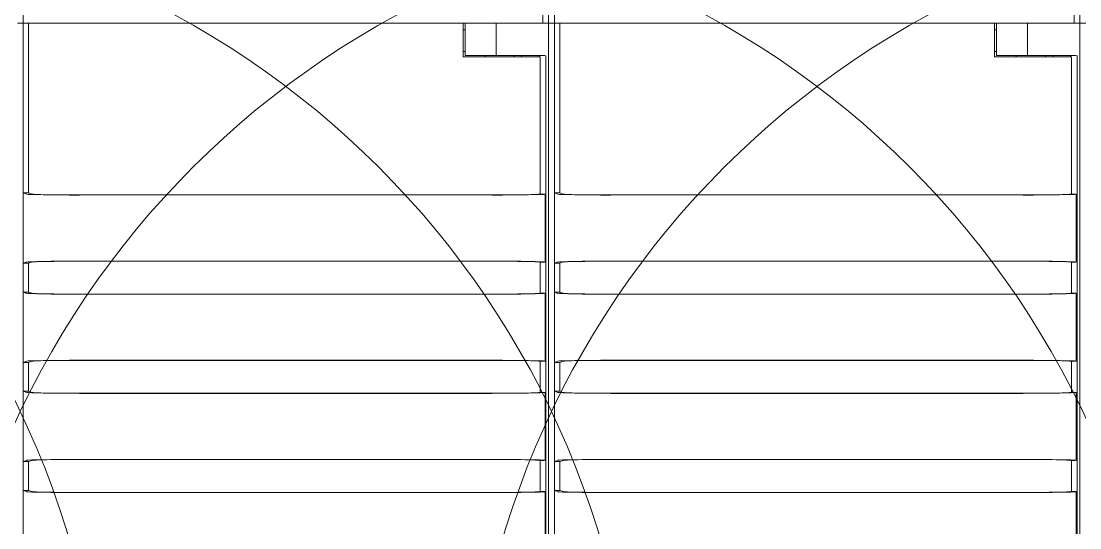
# Model space of a CAD drawing. Header units: millimetres. Extents: x -6000 to 26000, y -6000 to 26000.
# Drawn here: x 131.05 to 142.17, y -4540.27 to -4534.94 of the extents above; entities that cross this region are included whole.
import ezdxf

# ---------------------------------------------------------------- set-up
doc = ezdxf.new("R2010")
doc.units = ezdxf.units.MM
doc.header["$MEASUREMENT"] = 0
doc.layers.add('Чертеж и Рисунок_Ном._пера__7', color=7, linetype='Continuous', lineweight=15)

msp = doc.modelspace()

# ---------------------------------------------------------------- linework, layer by layer
at = {"layer": 'Чертеж и Рисунок_Ном._пера__7', "color": 7, "linetype": 'Continuous', "lineweight": 15}
for p, q in [((131.067, -4534.96), (131.067, -4528.364)), ((131.067, -4534.96), (131.067, -4528.365)), ((136.529, -4534.96), (136.529, -4528.364)), ((136.589, -4528.364), (136.589, -4534.96)), ((136.589, -4528.364), (136.589, -4534.96)), ((136.65, -4534.96), (136.65, -4528.364)), ((136.65, -4534.96), (136.65, -4528.365)), ((142.112, -4534.96), (142.112, -4528.364)), ((142.172, -4528.364), (142.172, -4534.96)), ((142.172, -4528.364), (142.172, -4534.96)), ((131.007, -4534.96), (136.529, -4534.96)), ((131.067, -4534.96), (131.102, -4534.96)), ((131.067, -4536.747), (131.067, -4534.96)), ((131.658, -4534.96), (131.102, -4534.96)), ((131.123, -4534.96), (131.123, -4536.747)), ((135.878, -4534.96), (131.658, -4534.96)), ((131.658, -4534.96), (131.661, -4534.96)), ((131.661, -4534.96), (135.692, -4534.96)), ((135.692, -4534.96), (135.692, -4535.315)), ((135.713, -4535.301), (135.713, -4534.96)), ((135.878, -4534.96), (136.039, -4534.96)), ((136.039, -4534.96), (136.551, -4534.96)), ((136.039, -4535.301), (136.039, -4534.96)), ((136.551, -4534.96), (136.589, -4534.96)), ((136.589, -4534.96), (136.554, -4534.96)), ((136.589, -4534.96), (142.112, -4534.96)), ((136.589, -4534.96), (136.589, -4551.391)), ((136.65, -4534.96), (136.685, -4534.96)), ((136.65, -4536.747), (136.65, -4534.96)), ((137.24, -4534.96), (136.685, -4534.96)), ((136.706, -4534.96), (136.706, -4536.747)), ((141.461, -4534.96), (137.24, -4534.96)), ((137.24, -4534.96), (137.243, -4534.96)), ((137.243, -4534.96), (141.275, -4534.96)), ((141.275, -4534.96), (141.275, -4535.315)), ((141.296, -4535.301), (141.296, -4534.96)), ((141.461, -4534.96), (141.622, -4534.96)), ((141.622, -4534.96), (142.134, -4534.96)), ((141.622, -4535.301), (141.622, -4534.96)), ((142.134, -4534.96), (142.172, -4534.96)), ((142.172, -4534.96), (142.137, -4534.96)), ((142.172, -4534.96), (142.172, -4551.391)), ((142.172, -4534.96), (147.694, -4534.96)), ((135.692, -4535.03), (135.713, -4535.03)), ((141.275, -4535.03), (141.296, -4535.03)), ((135.692, -4535.259), (135.713, -4535.259)), ((135.692, -4535.315), (135.996, -4535.315)), ((135.713, -4535.301), (136.039, -4535.301)), ((135.922, -4535.301), (135.922, -4535.315)), ((136.496, -4535.315), (135.996, -4535.315)), ((136.039, -4535.301), (136.551, -4535.301)), ((136.228, -4535.301), (136.228, -4535.315)), ((136.304, -4535.315), (136.304, -4535.301)), ((136.492, -4535.315), (136.492, -4535.301)), ((136.496, -4535.315), (136.502, -4535.315)), ((136.502, -4536.757), (136.502, -4535.315)), ((136.551, -4535.301), (136.551, -4535.301)), ((136.56, -4535.301), (136.56, -4551.186)), ((141.275, -4535.259), (141.296, -4535.259)), ((141.275, -4535.315), (141.578, -4535.315)), ((141.296, -4535.301), (141.622, -4535.301)), ((141.504, -4535.301), (141.504, -4535.315)), ((142.079, -4535.315), (141.578, -4535.315)), ((141.622, -4535.301), (142.134, -4535.301)), ((141.81, -4535.301), (141.81, -4535.315)), ((141.887, -4535.315), (141.887, -4535.301)), ((142.075, -4535.315), (142.075, -4535.301)), ((142.079, -4535.315), (142.084, -4535.315)), ((142.084, -4536.757), (142.084, -4535.315)), ((142.134, -4535.301), (142.134, -4535.301)), ((142.143, -4535.301), (142.143, -4551.186)), ((131.105, -4536.759), (131.067, -4536.747)), ((131.067, -4536.747), (131.123, -4536.747)), ((131.067, -4536.747), (131.067, -4537.486)), ((131.161, -4536.759), (131.123, -4536.747)), ((135.996, -4536.767), (131.661, -4536.767)), ((135.996, -4536.768), (131.661, -4536.768)), ((136.502, -4536.757), (136.496, -4536.759)), ((136.552, -4537.473), (136.552, -4536.759)), ((136.688, -4536.759), (136.65, -4536.747)), ((136.65, -4536.747), (136.706, -4536.747)), ((136.65, -4536.747), (136.65, -4537.486)), ((136.743, -4536.759), (136.706, -4536.747)), ((141.578, -4536.767), (137.243, -4536.767)), ((141.578, -4536.768), (137.243, -4536.768)), ((142.084, -4536.757), (142.079, -4536.759)), ((142.134, -4537.473), (142.134, -4536.759)), ((131.067, -4537.486), (131.105, -4537.473)), ((131.067, -4537.486), (131.123, -4537.486)), ((131.067, -4537.79), (131.067, -4537.486)), ((131.161, -4537.473), (131.123, -4537.486)), ((131.123, -4537.486), (131.123, -4537.79)), ((131.661, -4537.464), (135.996, -4537.464)), ((135.996, -4537.465), (131.661, -4537.465)), ((136.502, -4537.475), (136.496, -4537.473)), ((136.502, -4537.801), (136.502, -4537.475)), ((136.65, -4537.486), (136.688, -4537.473)), ((136.65, -4537.486), (136.706, -4537.486)), ((136.65, -4537.79), (136.65, -4537.486)), ((136.743, -4537.473), (136.706, -4537.486)), ((136.706, -4537.486), (136.706, -4537.79)), ((137.243, -4537.464), (141.578, -4537.464)), ((141.578, -4537.465), (137.243, -4537.465)), ((142.084, -4537.475), (142.079, -4537.473)), ((142.084, -4537.801), (142.084, -4537.475)), ((131.105, -4537.803), (131.067, -4537.79)), ((131.067, -4537.79), (131.067, -4538.529)), ((131.067, -4537.79), (131.123, -4537.79)), ((131.161, -4537.802), (131.123, -4537.79)), ((135.996, -4537.811), (131.661, -4537.811)), ((135.996, -4537.812), (131.661, -4537.812)), ((136.502, -4537.801), (136.496, -4537.802)), ((136.552, -4538.516), (136.552, -4537.802)), ((136.688, -4537.803), (136.65, -4537.79)), ((136.65, -4537.79), (136.65, -4538.529)), ((136.65, -4537.79), (136.706, -4537.79)), ((136.743, -4537.802), (136.706, -4537.79)), ((141.578, -4537.811), (137.243, -4537.811)), ((141.578, -4537.812), (137.243, -4537.812)), ((142.084, -4537.801), (142.079, -4537.802)), ((142.134, -4538.516), (142.134, -4537.802)), ((131.067, -4538.529), (131.105, -4538.516)), ((131.067, -4538.529), (131.123, -4538.529)), ((131.067, -4538.833), (131.067, -4538.529)), ((131.161, -4538.516), (131.123, -4538.529)), ((131.123, -4538.529), (131.123, -4538.833)), ((131.661, -4538.507), (135.996, -4538.507)), ((135.996, -4538.508), (131.661, -4538.508)), ((136.502, -4538.518), (136.496, -4538.516)), ((136.502, -4538.844), (136.502, -4538.518)), ((136.65, -4538.529), (136.688, -4538.516)), ((136.65, -4538.529), (136.706, -4538.529)), ((136.65, -4538.833), (136.65, -4538.529)), ((136.743, -4538.516), (136.706, -4538.529)), ((136.706, -4538.529), (136.706, -4538.833)), ((137.243, -4538.507), (141.578, -4538.507)), ((141.578, -4538.508), (137.243, -4538.508)), ((142.084, -4538.518), (142.079, -4538.516)), ((142.084, -4538.844), (142.084, -4538.518)), ((131.067, -4538.833), (131.067, -4539.572)), ((131.067, -4538.833), (131.123, -4538.833)), ((131.105, -4538.846), (131.067, -4538.833)), ((131.161, -4538.846), (131.123, -4538.833)), ((135.996, -4538.854), (131.661, -4538.854)), ((135.996, -4538.855), (131.661, -4538.855)), ((136.502, -4538.844), (136.496, -4538.846)), ((136.552, -4539.56), (136.552, -4538.846)), ((136.65, -4538.833), (136.65, -4539.572)), ((136.65, -4538.833), (136.706, -4538.833)), ((136.688, -4538.846), (136.65, -4538.833)), ((136.743, -4538.846), (136.706, -4538.833)), ((141.578, -4538.854), (137.243, -4538.854)), ((141.578, -4538.855), (137.243, -4538.855)), ((142.084, -4538.844), (142.079, -4538.846)), ((142.134, -4539.56), (142.134, -4538.846)), ((131.661, -4539.55), (135.996, -4539.55)), ((135.996, -4539.551), (131.661, -4539.551)), ((137.243, -4539.55), (141.578, -4539.55)), ((141.578, -4539.551), (137.243, -4539.551)), ((131.067, -4539.572), (131.105, -4539.56)), ((131.067, -4539.572), (131.123, -4539.572)), ((131.067, -4539.876), (131.067, -4539.572)), ((131.161, -4539.56), (131.123, -4539.572)), ((131.123, -4539.572), (131.123, -4539.876)), ((136.502, -4539.562), (136.496, -4539.56)), ((136.502, -4539.887), (136.502, -4539.562)), ((136.65, -4539.572), (136.688, -4539.56)), ((136.65, -4539.572), (136.706, -4539.572)), ((136.65, -4539.876), (136.65, -4539.572)), ((136.743, -4539.56), (136.706, -4539.572)), ((136.706, -4539.572), (136.706, -4539.876)), ((142.084, -4539.562), (142.079, -4539.56)), ((142.084, -4539.887), (142.084, -4539.562)), ((131.067, -4539.876), (131.123, -4539.876)), ((131.067, -4539.876), (131.067, -4548.962)), ((131.105, -4539.889), (131.067, -4539.876)), ((131.161, -4539.889), (131.123, -4539.876)), ((136.502, -4539.887), (136.496, -4539.889)), ((136.552, -4551.228), (136.552, -4539.889)), ((136.65, -4539.876), (136.706, -4539.876)), ((136.65, -4539.876), (136.65, -4548.962)), ((136.688, -4539.889), (136.65, -4539.876)), ((136.743, -4539.889), (136.706, -4539.876)), ((142.084, -4539.887), (142.079, -4539.889)), ((142.134, -4551.228), (142.134, -4539.889)), ((135.996, -4539.897), (131.661, -4539.897)), ((135.996, -4539.898), (131.661, -4539.898)), ((141.578, -4539.897), (137.243, -4539.897)), ((141.578, -4539.898), (137.243, -4539.898))]:
    msp.add_line(p, q, dxfattribs=at)
for centre in [(122.663, -4543.028), (128.246, -4543.028), (133.828, -4543.028), (139.411, -4543.028), (144.994, -4543.028)]:
    msp.add_circle(centre, 9.271, dxfattribs=at)
for centre, major_axis, start_param, end_param in [((131.661, -4536.759), (0.556, 0), 3.193953, 4.712389), ((131.661, -4536.759), (-0.501, 0), 0.05236, 1.570796), ((135.996, -4536.759), (-0.501, 0), 1.570796, 3.089233), ((135.996, -4536.759), (-0.556, 0), 1.570796, 3.091814), ((136.075, -4536.762), (-0.501, 0), 3.452397, 3.692176), ((137.243, -4536.759), (0.556, 0), 3.193953, 4.712389), ((137.243, -4536.759), (-0.501, 0), 0.05236, 1.570796), ((141.578, -4536.759), (-0.501, 0), 1.570796, 3.089233), ((141.578, -4536.759), (-0.556, 0), 1.570796, 3.091814), ((141.657, -4536.762), (-0.501, 0), 3.452397, 3.692176), ((131.661, -4537.474), (0.556, 0), 1.570796, 3.089233), ((131.661, -4537.474), (-0.501, 0), 4.712389, 6.230825), ((135.996, -4537.474), (-0.556, 0), 3.191371, 4.712389), ((135.996, -4537.474), (-0.501, 0), 3.193953, 4.712389), ((136.075, -4537.471), (-0.501, 0), 2.591009, 2.830789), ((137.243, -4537.474), (0.556, 0), 1.570796, 3.089233), ((137.243, -4537.474), (-0.501, 0), 4.712389, 6.230825), ((141.578, -4537.474), (-0.556, 0), 3.191371, 4.712389), ((141.578, -4537.474), (-0.501, 0), 3.193953, 4.712389), ((141.657, -4537.471), (-0.501, 0), 2.591009, 2.830789), ((131.661, -4537.802), (0.556, 0), 3.193953, 4.712389), ((131.661, -4537.802), (-0.501, 0), 0.05236, 1.570796), ((135.996, -4537.802), (-0.556, 0), 1.570796, 3.091814), ((135.996, -4537.802), (-0.501, 0), 1.570796, 3.089233), ((136.075, -4537.805), (-0.501, 0), 3.452397, 3.692176), ((137.243, -4537.802), (0.556, 0), 3.193953, 4.712389), ((137.243, -4537.802), (-0.501, 0), 0.05236, 1.570796), ((141.578, -4537.802), (-0.556, 0), 1.570796, 3.091814), ((141.578, -4537.802), (-0.501, 0), 1.570796, 3.089233), ((141.657, -4537.805), (-0.501, 0), 3.452397, 3.692176), ((131.661, -4538.517), (0.556, 0), 1.570796, 3.089233), ((131.661, -4538.517), (-0.501, 0), 4.712389, 6.230825), ((135.996, -4538.517), (-0.556, 0), 3.191371, 4.712389), ((135.996, -4538.517), (-0.501, 0), 3.193953, 4.712389), ((136.075, -4538.514), (-0.501, 0), 2.591009, 2.830789), ((137.243, -4538.517), (0.556, 0), 1.570796, 3.089233), ((137.243, -4538.517), (-0.501, 0), 4.712389, 6.230825), ((141.578, -4538.517), (-0.556, 0), 3.191371, 4.712389), ((141.578, -4538.517), (-0.501, 0), 3.193953, 4.712389), ((141.657, -4538.514), (-0.501, 0), 2.591009, 2.830789), ((131.661, -4538.845), (0.556, 0), 3.193953, 4.712389), ((131.661, -4538.845), (-0.501, 0), 0.05236, 1.570796), ((135.996, -4538.845), (-0.556, 0), 1.570796, 3.091814), ((135.996, -4538.845), (-0.501, 0), 1.570796, 3.089233), ((136.075, -4538.848), (-0.501, 0), 3.452397, 3.692176), ((137.243, -4538.845), (0.556, 0), 3.193953, 4.712389), ((137.243, -4538.845), (-0.501, 0), 0.05236, 1.570796), ((141.578, -4538.845), (-0.556, 0), 1.570796, 3.091814), ((141.578, -4538.845), (-0.501, 0), 1.570796, 3.089233), ((141.657, -4538.848), (-0.501, 0), 3.452397, 3.692176), ((131.661, -4539.56), (0.556, 0), 1.570796, 3.089233), ((131.661, -4539.56), (-0.501, 0), 4.712389, 6.230825), ((135.996, -4539.56), (-0.556, 0), 3.191371, 4.712389), ((135.996, -4539.56), (-0.501, 0), 3.193953, 4.712389), ((137.243, -4539.56), (0.556, 0), 1.570796, 3.089233), ((137.243, -4539.56), (-0.501, 0), 4.712389, 6.230825), ((141.578, -4539.56), (-0.556, 0), 3.191371, 4.712389), ((141.578, -4539.56), (-0.501, 0), 3.193953, 4.712389), ((136.075, -4539.557), (-0.501, 0), 2.591009, 2.830789), ((141.657, -4539.557), (-0.501, 0), 2.591009, 2.830789), ((131.661, -4539.889), (0.556, 0), 3.193953, 4.712389), ((131.661, -4539.889), (-0.501, 0), 0.05236, 1.570796), ((135.996, -4539.889), (0.556, 0), 4.712389, 6.233406), ((135.996, -4539.889), (-0.501, 0), 1.570796, 3.089233), ((136.075, -4539.892), (-0.501, 0), 3.452397, 3.692176), ((137.243, -4539.889), (0.556, 0), 3.193953, 4.712389), ((137.243, -4539.889), (-0.501, 0), 0.05236, 1.570796), ((141.578, -4539.889), (0.556, 0), 4.712389, 6.233406), ((141.578, -4539.889), (-0.501, 0), 1.570796, 3.089233), ((141.657, -4539.892), (-0.501, 0), 3.452397, 3.692176)]:
    msp.add_ellipse(centre, major_axis=major_axis, ratio=0.017455, start_param=start_param, end_param=end_param, dxfattribs=at)

doc.saveas('drawing.dxf')
